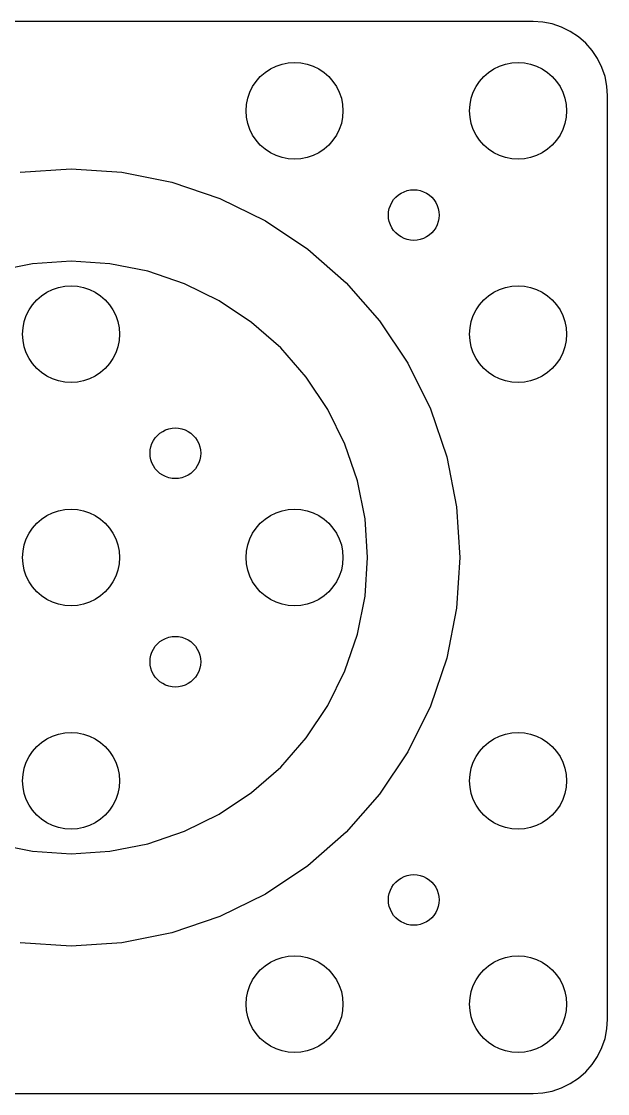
# Model space of a CAD drawing. Header units: metres. Extents: x -36 to 36, y -36 to 36.
# Drawn here: x -3.3 to 36, y -36 to 36 of the extents above; entities that cross this region are included whole.
import ezdxf

# ---------------------------------------------------------------- set-up
doc = ezdxf.new("R2010")
doc.units = ezdxf.units.M

msp = doc.modelspace()

# ---------------------------------------------------------------- linework, layer by layer
for p, q in [((31.005, 36.005), (-31.005, 36.005)), ((31.6576, 35.9622), (31.005, 36.005)), ((32.2991, 35.8346), (31.6576, 35.9622)), ((32.9184, 35.6244), (32.2991, 35.8346)), ((33.505, 35.3351), (32.9184, 35.6244)), ((34.0488, 34.9718), (33.505, 35.3351)), ((34.5405, 34.5405), (34.0488, 34.9718)), ((34.9718, 34.0488), (34.5405, 34.5405)), ((35.3351, 33.505), (34.9718, 34.0488)), ((13.7563, 33.0026), (14.1588, 33.1393)), ((14.1588, 33.1393), (14.5758, 33.2222)), ((14.5758, 33.2222), (15, 33.25)), ((15, 33.25), (15.4242, 33.2222)), ((15.4242, 33.2222), (15.8412, 33.1393)), ((15.8412, 33.1393), (16.2437, 33.0026)), ((28.7563, 33.0026), (29.1588, 33.1393)), ((29.1588, 33.1393), (29.5758, 33.2222)), ((29.5758, 33.2222), (30, 33.25)), ((30, 33.25), (30.4242, 33.2222)), ((30.4242, 33.2222), (30.8412, 33.1393)), ((30.8412, 33.1393), (31.2437, 33.0026)), ((35.6244, 32.9184), (35.3351, 33.505)), ((12.7019, 32.2981), (13.0215, 32.5784)), ((13.0215, 32.5784), (13.375, 32.8146)), ((13.375, 32.8146), (13.7563, 33.0026)), ((16.2437, 33.0026), (16.625, 32.8146)), ((16.625, 32.8146), (16.9785, 32.5784)), ((16.9785, 32.5784), (17.2981, 32.2981)), ((27.7019, 32.2981), (28.0215, 32.5784)), ((28.0215, 32.5784), (28.375, 32.8146)), ((28.375, 32.8146), (28.7563, 33.0026)), ((31.2437, 33.0026), (31.625, 32.8146)), ((31.625, 32.8146), (31.9785, 32.5784)), ((31.9785, 32.5784), (32.2981, 32.2981)), ((35.8346, 32.2991), (35.6244, 32.9184)), ((12.1854, 31.625), (12.4216, 31.9785)), ((12.4216, 31.9785), (12.7019, 32.2981)), ((17.2981, 32.2981), (17.5784, 31.9785)), ((17.5784, 31.9785), (17.8146, 31.625)), ((27.1854, 31.625), (27.4216, 31.9785)), ((27.4216, 31.9785), (27.7019, 32.2981)), ((32.2981, 32.2981), (32.5784, 31.9785)), ((32.5784, 31.9785), (32.8146, 31.625)), ((35.9622, 31.6576), (35.8346, 32.2991)), ((11.8607, 30.8412), (11.9974, 31.2437)), ((11.9974, 31.2437), (12.1854, 31.625)), ((17.8146, 31.625), (18.0026, 31.2437)), ((18.0026, 31.2437), (18.1393, 30.8412)), ((26.8607, 30.8412), (26.9974, 31.2437)), ((26.9974, 31.2437), (27.1854, 31.625)), ((32.8146, 31.625), (33.0026, 31.2437)), ((33.0026, 31.2437), (33.1393, 30.8412)), ((36.005, 31.005), (35.9622, 31.6576)), ((36.005, -31.005), (36.005, 31.005)), ((11.75, 30), (11.7778, 30.4242)), ((11.7778, 30.4242), (11.8607, 30.8412)), ((18.1393, 30.8412), (18.2222, 30.4242)), ((18.2222, 30.4242), (18.25, 30)), ((26.75, 30), (26.7778, 30.4242)), ((26.7778, 30.4242), (26.8607, 30.8412)), ((33.1393, 30.8412), (33.2222, 30.4242)), ((33.2222, 30.4242), (33.25, 30)), ((11.7778, 29.5758), (11.75, 30)), ((11.8607, 29.1588), (11.7778, 29.5758)), ((18.2222, 29.5758), (18.1393, 29.1588)), ((18.25, 30), (18.2222, 29.5758)), ((26.7778, 29.5758), (26.75, 30)), ((26.8607, 29.1588), (26.7778, 29.5758)), ((33.2222, 29.5758), (33.1393, 29.1588)), ((33.25, 30), (33.2222, 29.5758)), ((11.9974, 28.7563), (11.8607, 29.1588)), ((18.1393, 29.1588), (18.0026, 28.7563)), ((26.9974, 28.7563), (26.8607, 29.1588)), ((33.1393, 29.1588), (33.0026, 28.7563)), ((12.1854, 28.375), (11.9974, 28.7563)), ((12.4216, 28.0215), (12.1854, 28.375)), ((17.8146, 28.375), (17.5784, 28.0215)), ((18.0026, 28.7563), (17.8146, 28.375)), ((27.1854, 28.375), (26.9974, 28.7563)), ((27.4216, 28.0215), (27.1854, 28.375)), ((32.8146, 28.375), (32.5784, 28.0215)), ((33.0026, 28.7563), (32.8146, 28.375)), ((12.7019, 27.7019), (12.4216, 28.0215)), ((13.0215, 27.4216), (12.7019, 27.7019)), ((13.375, 27.1854), (13.0215, 27.4216)), ((16.9785, 27.4216), (16.625, 27.1854)), ((17.2981, 27.7019), (16.9785, 27.4216)), ((17.5784, 28.0215), (17.2981, 27.7019)), ((27.7019, 27.7019), (27.4216, 28.0215)), ((28.0215, 27.4216), (27.7019, 27.7019)), ((28.375, 27.1854), (28.0215, 27.4216)), ((31.9785, 27.4216), (31.625, 27.1854)), ((32.2981, 27.7019), (31.9785, 27.4216)), ((32.5784, 28.0215), (32.2981, 27.7019)), ((13.7563, 26.9974), (13.375, 27.1854)), ((14.1588, 26.8607), (13.7563, 26.9974)), ((14.5758, 26.7778), (14.1588, 26.8607)), ((15, 26.75), (14.5758, 26.7778)), ((15.4242, 26.7778), (15, 26.75)), ((15.8412, 26.8607), (15.4242, 26.7778)), ((16.2437, 26.9974), (15.8412, 26.8607)), ((16.625, 27.1854), (16.2437, 26.9974)), ((28.7563, 26.9974), (28.375, 27.1854)), ((29.1588, 26.8607), (28.7563, 26.9974)), ((29.5758, 26.7778), (29.1588, 26.8607)), ((30, 26.75), (29.5758, 26.7778)), ((30.4242, 26.7778), (30, 26.75)), ((30.8412, 26.8607), (30.4242, 26.7778)), ((31.2437, 26.9974), (30.8412, 26.8607)), ((31.625, 27.1854), (31.2437, 26.9974)), ((-3.40672, 25.8767), (0, 26.1)), ((0, 26.1), (3.40672, 25.8767)), ((3.40672, 25.8767), (6.75517, 25.2107)), ((6.75517, 25.2107), (9.98804, 24.1133)), ((22.15, 24.4722), (22.3494, 24.5706)), ((22.3494, 24.5706), (22.56, 24.6421)), ((22.56, 24.6421), (22.7781, 24.6855)), ((22.7781, 24.6855), (23, 24.7)), ((23, 24.7), (23.2219, 24.6855)), ((23.2219, 24.6855), (23.44, 24.6421)), ((23.44, 24.6421), (23.6506, 24.5706)), ((23.6506, 24.5706), (23.85, 24.4722)), ((9.98804, 24.1133), (13.05, 22.6033)), ((21.4294, 23.6506), (21.5278, 23.85)), ((21.5278, 23.85), (21.6513, 24.0349)), ((21.6513, 24.0349), (21.7979, 24.2021)), ((21.7979, 24.2021), (21.9651, 24.3487)), ((21.9651, 24.3487), (22.15, 24.4722)), ((23.85, 24.4722), (24.0349, 24.3487)), ((24.0349, 24.3487), (24.2021, 24.2021)), ((24.2021, 24.2021), (24.3487, 24.0349)), ((24.3487, 24.0349), (24.4722, 23.85)), ((24.4722, 23.85), (24.5706, 23.6506)), ((21.3, 23), (21.3145, 23.2219)), ((21.3145, 23.2219), (21.3579, 23.44)), ((21.3579, 23.44), (21.4294, 23.6506)), ((24.5706, 23.6506), (24.6421, 23.44)), ((24.6421, 23.44), (24.6855, 23.2219)), ((24.6855, 23.2219), (24.7, 23)), ((13.05, 22.6033), (15.8887, 20.7065)), ((21.3145, 22.7781), (21.3, 23)), ((21.3579, 22.56), (21.3145, 22.7781)), ((21.4294, 22.3494), (21.3579, 22.56)), ((21.5278, 22.15), (21.4294, 22.3494)), ((24.5706, 22.3494), (24.4722, 22.15)), ((24.6421, 22.56), (24.5706, 22.3494)), ((24.6855, 22.7781), (24.6421, 22.56)), ((24.7, 23), (24.6855, 22.7781)), ((21.6513, 21.9651), (21.5278, 22.15)), ((21.7979, 21.7979), (21.6513, 21.9651)), ((21.9651, 21.6513), (21.7979, 21.7979)), ((22.15, 21.5278), (21.9651, 21.6513)), ((24.0349, 21.6513), (23.85, 21.5278)), ((24.2021, 21.7979), (24.0349, 21.6513)), ((24.3487, 21.9651), (24.2021, 21.7979)), ((24.4722, 22.15), (24.3487, 21.9651)), ((22.3494, 21.4294), (22.15, 21.5278)), ((22.56, 21.3579), (22.3494, 21.4294)), ((22.7781, 21.3145), (22.56, 21.3579)), ((23, 21.3), (22.7781, 21.3145)), ((23.2219, 21.3145), (23, 21.3)), ((23.44, 21.3579), (23.2219, 21.3145)), ((23.6506, 21.4294), (23.44, 21.3579)), ((23.85, 21.5278), (23.6506, 21.4294)), ((15.8887, 20.7065), (18.4555, 18.4555)), ((-2.59746, 19.7298), (-5.1505, 19.2219)), ((0, 19.9), (-2.59746, 19.7298)), ((2.59746, 19.7298), (0, 19.9)), ((5.1505, 19.2219), (2.59746, 19.7298)), ((7.61539, 18.3852), (5.1505, 19.2219)), ((-1.625, 17.8146), (-1.24371, 18.0026)), ((-1.24371, 18.0026), (-0.84116, 18.1393)), ((-0.84116, 18.1393), (-0.42421, 18.2222)), ((-0.42421, 18.2222), (0, 18.25)), ((0, 18.25), (0.42421, 18.2222)), ((0.42421, 18.2222), (0.84116, 18.1393)), ((0.84116, 18.1393), (1.24371, 18.0026)), ((1.24371, 18.0026), (1.625, 17.8146)), ((9.95, 17.2339), (7.61539, 18.3852)), ((18.4555, 18.4555), (20.7065, 15.8887)), ((28.375, 17.8146), (28.7563, 18.0026)), ((28.7563, 18.0026), (29.1588, 18.1393)), ((29.1588, 18.1393), (29.5758, 18.2222)), ((29.5758, 18.2222), (30, 18.25)), ((30, 18.25), (30.4242, 18.2222)), ((30.4242, 18.2222), (30.8412, 18.1393)), ((30.8412, 18.1393), (31.2437, 18.0026)), ((31.2437, 18.0026), (31.625, 17.8146)), ((-2.57838, 16.9785), (-2.2981, 17.2981)), ((-2.2981, 17.2981), (-1.97847, 17.5784)), ((-1.97847, 17.5784), (-1.625, 17.8146)), ((1.625, 17.8146), (1.97847, 17.5784)), ((1.97847, 17.5784), (2.2981, 17.2981)), ((2.2981, 17.2981), (2.57838, 16.9785)), ((27.4216, 16.9785), (27.7019, 17.2981)), ((27.7019, 17.2981), (28.0215, 17.5784)), ((28.0215, 17.5784), (28.375, 17.8146)), ((31.625, 17.8146), (31.9785, 17.5784)), ((31.9785, 17.5784), (32.2981, 17.2981)), ((32.2981, 17.2981), (32.5784, 16.9785)), ((-3.00259, 16.2437), (-2.81458, 16.625)), ((-2.81458, 16.625), (-2.57838, 16.9785)), ((2.57838, 16.9785), (2.81458, 16.625)), ((2.81458, 16.625), (3.00259, 16.2437)), ((12.1143, 15.7877), (9.95, 17.2339)), ((26.9974, 16.2437), (27.1854, 16.625)), ((27.1854, 16.625), (27.4216, 16.9785)), ((32.5784, 16.9785), (32.8146, 16.625)), ((32.8146, 16.625), (33.0026, 16.2437)), ((-3.13925, 15.8412), (-3.00259, 16.2437)), ((3.00259, 16.2437), (3.13925, 15.8412)), ((20.7065, 15.8887), (22.6033, 13.05)), ((26.8607, 15.8412), (26.9974, 16.2437)), ((33.0026, 16.2437), (33.1393, 15.8412)), ((-3.25, 15), (-3.22218, 15.4242)), ((-3.22218, 15.4242), (-3.13925, 15.8412)), ((3.13925, 15.8412), (3.22218, 15.4242)), ((3.22218, 15.4242), (3.25, 15)), ((14.0714, 14.0714), (12.1143, 15.7877)), ((26.75, 15), (26.7778, 15.4242)), ((26.7778, 15.4242), (26.8607, 15.8412)), ((33.1393, 15.8412), (33.2222, 15.4242)), ((33.2222, 15.4242), (33.25, 15)), ((-3.22218, 14.5758), (-3.25, 15)), ((-3.13925, 14.1588), (-3.22218, 14.5758)), ((3.22218, 14.5758), (3.13925, 14.1588)), ((3.25, 15), (3.22218, 14.5758)), ((26.7778, 14.5758), (26.75, 15)), ((26.8607, 14.1588), (26.7778, 14.5758)), ((33.2222, 14.5758), (33.1393, 14.1588)), ((33.25, 15), (33.2222, 14.5758)), ((-3.00259, 13.7563), (-3.13925, 14.1588)), ((-2.81458, 13.375), (-3.00259, 13.7563)), ((3.00259, 13.7563), (2.81458, 13.375)), ((3.13925, 14.1588), (3.00259, 13.7563)), ((15.7877, 12.1143), (14.0714, 14.0714)), ((26.9974, 13.7563), (26.8607, 14.1588)), ((27.1854, 13.375), (26.9974, 13.7563)), ((33.0026, 13.7563), (32.8146, 13.375)), ((33.1393, 14.1588), (33.0026, 13.7563)), ((-2.57838, 13.0215), (-2.81458, 13.375)), ((-2.2981, 12.7019), (-2.57838, 13.0215)), ((2.57838, 13.0215), (2.2981, 12.7019)), ((2.81458, 13.375), (2.57838, 13.0215)), ((22.6033, 13.05), (24.1133, 9.98804)), ((27.4216, 13.0215), (27.1854, 13.375)), ((27.7019, 12.7019), (27.4216, 13.0215)), ((32.5784, 13.0215), (32.2981, 12.7019)), ((32.8146, 13.375), (32.5784, 13.0215)), ((-1.97847, 12.4216), (-2.2981, 12.7019)), ((-1.625, 12.1854), (-1.97847, 12.4216)), ((1.97847, 12.4216), (1.625, 12.1854)), ((2.2981, 12.7019), (1.97847, 12.4216)), ((28.0215, 12.4216), (27.7019, 12.7019)), ((28.375, 12.1854), (28.0215, 12.4216)), ((31.9785, 12.4216), (31.625, 12.1854)), ((32.2981, 12.7019), (31.9785, 12.4216)), ((-1.24371, 11.9974), (-1.625, 12.1854)), ((-0.84116, 11.8607), (-1.24371, 11.9974)), ((-0.42421, 11.7778), (-0.84116, 11.8607)), ((0, 11.75), (-0.42421, 11.7778)), ((0.42421, 11.7778), (0, 11.75)), ((0.84116, 11.8607), (0.42421, 11.7778)), ((1.24371, 11.9974), (0.84116, 11.8607)), ((1.625, 12.1854), (1.24371, 11.9974)), ((17.2339, 9.95), (15.7877, 12.1143)), ((28.7563, 11.9974), (28.375, 12.1854)), ((29.1588, 11.8607), (28.7563, 11.9974)), ((29.5758, 11.7778), (29.1588, 11.8607)), ((30, 11.75), (29.5758, 11.7778)), ((30.4242, 11.7778), (30, 11.75)), ((30.8412, 11.8607), (30.4242, 11.7778)), ((31.2437, 11.9974), (30.8412, 11.8607)), ((31.625, 12.1854), (31.2437, 11.9974)), ((18.3852, 7.61539), (17.2339, 9.95)), ((24.1133, 9.98804), (25.2107, 6.75517)), ((6.34943, 8.57059), (6.56, 8.64206)), ((6.56, 8.64206), (6.77809, 8.68546)), ((6.77809, 8.68546), (7, 8.7)), ((7, 8.7), (7.22189, 8.68546)), ((7.22189, 8.68546), (7.43999, 8.64206)), ((7.43999, 8.64206), (7.65056, 8.57059)), ((5.52776, 7.84999), (5.65129, 8.03488)), ((5.65129, 8.03488), (5.79791, 8.20207)), ((5.79791, 8.20207), (5.9651, 8.34869)), ((5.9651, 8.34869), (6.14999, 8.47223)), ((6.14999, 8.47223), (6.34943, 8.57059)), ((7.65056, 8.57059), (7.84999, 8.47223)), ((7.84999, 8.47223), (8.03488, 8.34869)), ((8.03488, 8.34869), (8.20207, 8.20207)), ((8.20207, 8.20207), (8.34869, 8.03488)), ((8.34869, 8.03488), (8.47223, 7.84999)), ((5.29999, 7), (5.31453, 7.22189)), ((5.31453, 7.22189), (5.35793, 7.43999)), ((5.35793, 7.43999), (5.4294, 7.65056)), ((5.4294, 7.65056), (5.52776, 7.84999)), ((8.47223, 7.84999), (8.57059, 7.65056)), ((8.57059, 7.65056), (8.64206, 7.43999)), ((8.64206, 7.43999), (8.68546, 7.22189)), ((8.68546, 7.22189), (8.7, 7)), ((19.2219, 5.1505), (18.3852, 7.61539)), ((5.31453, 6.77809), (5.29999, 7)), ((5.35793, 6.56), (5.31453, 6.77809)), ((5.4294, 6.34943), (5.35793, 6.56)), ((8.64206, 6.56), (8.57059, 6.34943)), ((8.68546, 6.77809), (8.64206, 6.56)), ((8.7, 7), (8.68546, 6.77809)), ((25.2107, 6.75517), (25.8767, 3.40672)), ((5.52776, 6.14999), (5.4294, 6.34943)), ((5.65129, 5.9651), (5.52776, 6.14999)), ((5.79791, 5.79791), (5.65129, 5.9651)), ((5.9651, 5.65129), (5.79791, 5.79791)), ((8.20207, 5.79791), (8.03488, 5.65129)), ((8.34869, 5.9651), (8.20207, 5.79791)), ((8.47223, 6.14999), (8.34869, 5.9651)), ((8.57059, 6.34943), (8.47223, 6.14999)), ((6.14999, 5.52776), (5.9651, 5.65129)), ((6.34943, 5.4294), (6.14999, 5.52776)), ((6.56, 5.35793), (6.34943, 5.4294)), ((6.77809, 5.31453), (6.56, 5.35793)), ((7, 5.29999), (6.77809, 5.31453)), ((7.22189, 5.31453), (7, 5.29999)), ((7.43999, 5.35793), (7.22189, 5.31453)), ((7.65056, 5.4294), (7.43999, 5.35793)), ((7.84999, 5.52776), (7.65056, 5.4294)), ((8.03488, 5.65129), (7.84999, 5.52776)), ((19.7298, 2.59746), (19.2219, 5.1505)), ((-1.625, 2.81458), (-1.24371, 3.00259)), ((-1.24371, 3.00259), (-0.84116, 3.13925)), ((-0.84116, 3.13925), (-0.42421, 3.22218)), ((-0.42421, 3.22218), (0, 3.25)), ((0, 3.25), (0.42421, 3.22218)), ((0.42421, 3.22218), (0.84116, 3.13925)), ((0.84116, 3.13925), (1.24371, 3.00259)), ((1.24371, 3.00259), (1.625, 2.81458)), ((13.375, 2.81458), (13.7563, 3.00259)), ((13.7563, 3.00259), (14.1588, 3.13925)), ((14.1588, 3.13925), (14.5758, 3.22218)), ((14.5758, 3.22218), (15, 3.25)), ((15, 3.25), (15.4242, 3.22218)), ((15.4242, 3.22218), (15.8412, 3.13925)), ((15.8412, 3.13925), (16.2437, 3.00259)), ((16.2437, 3.00259), (16.625, 2.81458)), ((25.8767, 3.40672), (26.1, 0)), ((-2.57838, 1.97847), (-2.2981, 2.2981)), ((-2.2981, 2.2981), (-1.97847, 2.57838)), ((-1.97847, 2.57838), (-1.625, 2.81458)), ((1.625, 2.81458), (1.97847, 2.57838)), ((1.97847, 2.57838), (2.2981, 2.2981)), ((2.2981, 2.2981), (2.57838, 1.97847)), ((12.4216, 1.97847), (12.7019, 2.2981)), ((12.7019, 2.2981), (13.0215, 2.57838)), ((13.0215, 2.57838), (13.375, 2.81458)), ((16.625, 2.81458), (16.9785, 2.57838)), ((16.9785, 2.57838), (17.2981, 2.2981)), ((17.2981, 2.2981), (17.5784, 1.97847)), ((19.9, 0), (19.7298, 2.59746)), ((-3.00259, 1.24371), (-2.81458, 1.625)), ((-2.81458, 1.625), (-2.57838, 1.97847)), ((2.57838, 1.97847), (2.81458, 1.625)), ((2.81458, 1.625), (3.00259, 1.24371)), ((11.9974, 1.24371), (12.1854, 1.625)), ((12.1854, 1.625), (12.4216, 1.97847)), ((17.5784, 1.97847), (17.8146, 1.625)), ((17.8146, 1.625), (18.0026, 1.24371)), ((-3.22218, 0.42421), (-3.13925, 0.84116)), ((-3.13925, 0.84116), (-3.00259, 1.24371)), ((3.00259, 1.24371), (3.13925, 0.84116)), ((3.13925, 0.84116), (3.22218, 0.42421)), ((11.7778, 0.42421), (11.8607, 0.84116)), ((11.8607, 0.84116), (11.9974, 1.24371)), ((18.0026, 1.24371), (18.1393, 0.84116)), ((18.1393, 0.84116), (18.2222, 0.42421)), ((-3.25, 0), (-3.22218, 0.42421)), ((-3.22218, -0.42421), (-3.25, 0)), ((3.22218, 0.42421), (3.25, 0)), ((3.25, 0), (3.22218, -0.42421)), ((11.75, 0), (11.7778, 0.42421)), ((11.7778, -0.42421), (11.75, 0)), ((18.2222, 0.42421), (18.25, 0)), ((18.25, 0), (18.2222, -0.42421)), ((19.7298, -2.59746), (19.9, 0)), ((26.1, 0), (25.8767, -3.40672)), ((-3.13925, -0.84116), (-3.22218, -0.42421)), ((3.22218, -0.42421), (3.13925, -0.84116)), ((11.8607, -0.84116), (11.7778, -0.42421)), ((18.2222, -0.42421), (18.1393, -0.84116)), ((-3.00259, -1.24371), (-3.13925, -0.84116)), ((-2.81458, -1.625), (-3.00259, -1.24371)), ((3.00259, -1.24371), (2.81458, -1.625)), ((3.13925, -0.84116), (3.00259, -1.24371)), ((11.9974, -1.24371), (11.8607, -0.84116)), ((12.1854, -1.625), (11.9974, -1.24371)), ((18.0026, -1.24371), (17.8146, -1.625)), ((18.1393, -0.84116), (18.0026, -1.24371)), ((-2.57838, -1.97847), (-2.81458, -1.625)), ((-2.2981, -2.2981), (-2.57838, -1.97847)), ((2.57838, -1.97847), (2.2981, -2.2981)), ((2.81458, -1.625), (2.57838, -1.97847)), ((12.4216, -1.97847), (12.1854, -1.625)), ((12.7019, -2.2981), (12.4216, -1.97847)), ((17.5784, -1.97847), (17.2981, -2.2981)), ((17.8146, -1.625), (17.5784, -1.97847)), ((-1.97847, -2.57838), (-2.2981, -2.2981)), ((-1.625, -2.81458), (-1.97847, -2.57838)), ((-1.24371, -3.00259), (-1.625, -2.81458)), ((1.625, -2.81458), (1.24371, -3.00259)), ((1.97847, -2.57838), (1.625, -2.81458)), ((2.2981, -2.2981), (1.97847, -2.57838)), ((13.0215, -2.57838), (12.7019, -2.2981)), ((13.375, -2.81458), (13.0215, -2.57838)), ((13.7563, -3.00259), (13.375, -2.81458)), ((16.625, -2.81458), (16.2437, -3.00259)), ((16.9785, -2.57838), (16.625, -2.81458)), ((17.2981, -2.2981), (16.9785, -2.57838)), ((19.2219, -5.1505), (19.7298, -2.59746)), ((-0.84116, -3.13925), (-1.24371, -3.00259)), ((-0.42421, -3.22218), (-0.84116, -3.13925)), ((0, -3.25), (-0.42421, -3.22218)), ((0.42421, -3.22218), (0, -3.25)), ((0.84116, -3.13925), (0.42421, -3.22218)), ((1.24371, -3.00259), (0.84116, -3.13925)), ((14.1588, -3.13925), (13.7563, -3.00259)), ((14.5758, -3.22218), (14.1588, -3.13925)), ((15, -3.25), (14.5758, -3.22218)), ((15.4242, -3.22218), (15, -3.25)), ((15.8412, -3.13925), (15.4242, -3.22218)), ((16.2437, -3.00259), (15.8412, -3.13925)), ((25.8767, -3.40672), (25.2107, -6.75517)), ((5.79791, -5.79791), (5.9651, -5.65129)), ((5.9651, -5.65129), (6.14999, -5.52776)), ((6.14999, -5.52776), (6.34943, -5.4294)), ((6.34943, -5.4294), (6.56, -5.35793)), ((6.56, -5.35793), (6.77809, -5.31453)), ((6.77809, -5.31453), (7, -5.29999)), ((7, -5.29999), (7.22189, -5.31453)), ((7.22189, -5.31453), (7.43999, -5.35793)), ((7.43999, -5.35793), (7.65056, -5.4294)), ((7.65056, -5.4294), (7.84999, -5.52776)), ((7.84999, -5.52776), (8.03488, -5.65129)), ((8.03488, -5.65129), (8.20207, -5.79791)), ((18.3852, -7.61539), (19.2219, -5.1505)), ((5.35793, -6.56), (5.4294, -6.34943)), ((5.4294, -6.34943), (5.52776, -6.14999)), ((5.52776, -6.14999), (5.65129, -5.9651)), ((5.65129, -5.9651), (5.79791, -5.79791)), ((8.20207, -5.79791), (8.34869, -5.9651)), ((8.34869, -5.9651), (8.47223, -6.14999)), ((8.47223, -6.14999), (8.57059, -6.34943)), ((8.57059, -6.34943), (8.64206, -6.56)), ((5.29999, -7), (5.31453, -6.77809)), ((5.31453, -7.22189), (5.29999, -7)), ((5.31453, -6.77809), (5.35793, -6.56)), ((8.64206, -6.56), (8.68546, -6.77809)), ((8.68546, -6.77809), (8.7, -7)), ((8.7, -7), (8.68546, -7.22189)), ((25.2107, -6.75517), (24.1133, -9.98804)), ((5.35793, -7.43999), (5.31453, -7.22189)), ((5.4294, -7.65056), (5.35793, -7.43999)), ((5.52776, -7.84999), (5.4294, -7.65056)), ((5.65129, -8.03488), (5.52776, -7.84999)), ((8.47223, -7.84999), (8.34869, -8.03488)), ((8.57059, -7.65056), (8.47223, -7.84999)), ((8.64206, -7.43999), (8.57059, -7.65056)), ((8.68546, -7.22189), (8.64206, -7.43999)), ((17.2339, -9.95), (18.3852, -7.61539)), ((5.79791, -8.20207), (5.65129, -8.03488)), ((5.9651, -8.34869), (5.79791, -8.20207)), ((6.14999, -8.47223), (5.9651, -8.34869)), ((6.34943, -8.57059), (6.14999, -8.47223)), ((6.56, -8.64206), (6.34943, -8.57059)), ((7.65056, -8.57059), (7.43999, -8.64206)), ((7.84999, -8.47223), (7.65056, -8.57059)), ((8.03488, -8.34869), (7.84999, -8.47223)), ((8.20207, -8.20207), (8.03488, -8.34869)), ((8.34869, -8.03488), (8.20207, -8.20207)), ((6.77809, -8.68546), (6.56, -8.64206)), ((7, -8.7), (6.77809, -8.68546)), ((7.22189, -8.68546), (7, -8.7)), ((7.43999, -8.64206), (7.22189, -8.68546)), ((15.7877, -12.1143), (17.2339, -9.95)), ((24.1133, -9.98804), (22.6033, -13.05)), ((-1.97847, -12.4216), (-1.625, -12.1854)), ((-1.625, -12.1854), (-1.24371, -11.9974)), ((-1.24371, -11.9974), (-0.84116, -11.8607)), ((-0.84116, -11.8607), (-0.42421, -11.7778)), ((-0.42421, -11.7778), (0, -11.75)), ((0, -11.75), (0.42421, -11.7778)), ((0.42421, -11.7778), (0.84116, -11.8607)), ((0.84116, -11.8607), (1.24371, -11.9974)), ((1.24371, -11.9974), (1.625, -12.1854)), ((1.625, -12.1854), (1.97847, -12.4216)), ((14.0714, -14.0714), (15.7877, -12.1143)), ((28.0215, -12.4216), (28.375, -12.1854)), ((28.375, -12.1854), (28.7563, -11.9974)), ((28.7563, -11.9974), (29.1588, -11.8607)), ((29.1588, -11.8607), (29.5758, -11.7778)), ((29.5758, -11.7778), (30, -11.75)), ((30, -11.75), (30.4242, -11.7778)), ((30.4242, -11.7778), (30.8412, -11.8607)), ((30.8412, -11.8607), (31.2437, -11.9974)), ((31.2437, -11.9974), (31.625, -12.1854)), ((31.625, -12.1854), (31.9785, -12.4216)), ((-2.57838, -13.0215), (-2.2981, -12.7019)), ((-2.2981, -12.7019), (-1.97847, -12.4216)), ((1.97847, -12.4216), (2.2981, -12.7019)), ((2.2981, -12.7019), (2.57838, -13.0215)), ((27.4216, -13.0215), (27.7019, -12.7019)), ((27.7019, -12.7019), (28.0215, -12.4216)), ((31.9785, -12.4216), (32.2981, -12.7019)), ((32.2981, -12.7019), (32.5784, -13.0215)), ((-3.00259, -13.7563), (-2.81458, -13.375)), ((-2.81458, -13.375), (-2.57838, -13.0215)), ((2.57838, -13.0215), (2.81458, -13.375)), ((2.81458, -13.375), (3.00259, -13.7563)), ((22.6033, -13.05), (20.7065, -15.8887)), ((26.9974, -13.7563), (27.1854, -13.375)), ((27.1854, -13.375), (27.4216, -13.0215)), ((32.5784, -13.0215), (32.8146, -13.375)), ((32.8146, -13.375), (33.0026, -13.7563)), ((-3.22218, -14.5758), (-3.13925, -14.1588)), ((-3.13925, -14.1588), (-3.00259, -13.7563)), ((3.00259, -13.7563), (3.13925, -14.1588)), ((3.13925, -14.1588), (3.22218, -14.5758)), ((12.1143, -15.7877), (14.0714, -14.0714)), ((26.7778, -14.5758), (26.8607, -14.1588)), ((26.8607, -14.1588), (26.9974, -13.7563)), ((33.0026, -13.7563), (33.1393, -14.1588)), ((33.1393, -14.1588), (33.2222, -14.5758)), ((-3.25, -15), (-3.22218, -14.5758)), ((-3.22218, -15.4242), (-3.25, -15)), ((3.22218, -14.5758), (3.25, -15)), ((3.25, -15), (3.22218, -15.4242)), ((26.75, -15), (26.7778, -14.5758)), ((26.7778, -15.4242), (26.75, -15)), ((33.2222, -14.5758), (33.25, -15)), ((33.25, -15), (33.2222, -15.4242)), ((-3.13925, -15.8412), (-3.22218, -15.4242)), ((-3.00259, -16.2437), (-3.13925, -15.8412)), ((3.13925, -15.8412), (3.00259, -16.2437)), ((3.22218, -15.4242), (3.13925, -15.8412)), ((9.95, -17.2339), (12.1143, -15.7877)), ((26.8607, -15.8412), (26.7778, -15.4242)), ((26.9974, -16.2437), (26.8607, -15.8412)), ((33.1393, -15.8412), (33.0026, -16.2437)), ((33.2222, -15.4242), (33.1393, -15.8412)), ((-2.81458, -16.625), (-3.00259, -16.2437)), ((3.00259, -16.2437), (2.81458, -16.625)), ((20.7065, -15.8887), (18.4555, -18.4555)), ((27.1854, -16.625), (26.9974, -16.2437)), ((33.0026, -16.2437), (32.8146, -16.625)), ((-2.57838, -16.9785), (-2.81458, -16.625)), ((-2.2981, -17.2981), (-2.57838, -16.9785)), ((2.57838, -16.9785), (2.2981, -17.2981)), ((2.81458, -16.625), (2.57838, -16.9785)), ((7.61539, -18.3852), (9.95, -17.2339)), ((27.4216, -16.9785), (27.1854, -16.625)), ((27.7019, -17.2981), (27.4216, -16.9785)), ((32.5784, -16.9785), (32.2981, -17.2981)), ((32.8146, -16.625), (32.5784, -16.9785)), ((-1.97847, -17.5784), (-2.2981, -17.2981)), ((-1.625, -17.8146), (-1.97847, -17.5784)), ((-1.24371, -18.0026), (-1.625, -17.8146)), ((1.625, -17.8146), (1.24371, -18.0026)), ((1.97847, -17.5784), (1.625, -17.8146)), ((2.2981, -17.2981), (1.97847, -17.5784)), ((28.0215, -17.5784), (27.7019, -17.2981)), ((28.375, -17.8146), (28.0215, -17.5784)), ((28.7563, -18.0026), (28.375, -17.8146)), ((31.625, -17.8146), (31.2437, -18.0026)), ((31.9785, -17.5784), (31.625, -17.8146)), ((32.2981, -17.2981), (31.9785, -17.5784)), ((-0.84116, -18.1393), (-1.24371, -18.0026)), ((-0.42421, -18.2222), (-0.84116, -18.1393)), ((0, -18.25), (-0.42421, -18.2222)), ((0.42421, -18.2222), (0, -18.25)), ((0.84116, -18.1393), (0.42421, -18.2222)), ((1.24371, -18.0026), (0.84116, -18.1393)), ((5.1505, -19.2219), (7.61539, -18.3852)), ((18.4555, -18.4555), (15.8887, -20.7065)), ((29.1588, -18.1393), (28.7563, -18.0026)), ((29.5758, -18.2222), (29.1588, -18.1393)), ((30, -18.25), (29.5758, -18.2222)), ((30.4242, -18.2222), (30, -18.25)), ((30.8412, -18.1393), (30.4242, -18.2222)), ((31.2437, -18.0026), (30.8412, -18.1393)), ((-5.1505, -19.2219), (-2.59746, -19.7298)), ((2.59746, -19.7298), (5.1505, -19.2219)), ((-2.59746, -19.7298), (0, -19.9)), ((0, -19.9), (2.59746, -19.7298)), ((15.8887, -20.7065), (13.05, -22.6033)), ((21.9651, -21.6513), (22.15, -21.5278)), ((22.15, -21.5278), (22.3494, -21.4294)), ((22.3494, -21.4294), (22.56, -21.3579)), ((22.56, -21.3579), (22.7781, -21.3145)), ((22.7781, -21.3145), (23, -21.3)), ((23, -21.3), (23.2219, -21.3145)), ((23.2219, -21.3145), (23.44, -21.3579)), ((23.44, -21.3579), (23.6506, -21.4294)), ((23.6506, -21.4294), (23.85, -21.5278)), ((23.85, -21.5278), (24.0349, -21.6513)), ((21.4294, -22.3494), (21.5278, -22.15)), ((21.5278, -22.15), (21.6513, -21.9651)), ((21.6513, -21.9651), (21.7979, -21.7979)), ((21.7979, -21.7979), (21.9651, -21.6513)), ((24.0349, -21.6513), (24.2021, -21.7979)), ((24.2021, -21.7979), (24.3487, -21.9651)), ((24.3487, -21.9651), (24.4722, -22.15)), ((24.4722, -22.15), (24.5706, -22.3494)), ((13.05, -22.6033), (9.98804, -24.1133)), ((21.3, -23), (21.3145, -22.7781)), ((21.3145, -23.2219), (21.3, -23)), ((21.3145, -22.7781), (21.3579, -22.56)), ((21.3579, -22.56), (21.4294, -22.3494)), ((24.5706, -22.3494), (24.6421, -22.56)), ((24.6421, -22.56), (24.6855, -22.7781)), ((24.6855, -22.7781), (24.7, -23)), ((24.7, -23), (24.6855, -23.2219)), ((21.3579, -23.44), (21.3145, -23.2219)), ((21.4294, -23.6506), (21.3579, -23.44)), ((21.5278, -23.85), (21.4294, -23.6506)), ((24.5706, -23.6506), (24.4722, -23.85)), ((24.6421, -23.44), (24.5706, -23.6506)), ((24.6855, -23.2219), (24.6421, -23.44)), ((9.98804, -24.1133), (6.75517, -25.2107)), ((21.6513, -24.0349), (21.5278, -23.85)), ((21.7979, -24.2021), (21.6513, -24.0349)), ((21.9651, -24.3487), (21.7979, -24.2021)), ((22.15, -24.4722), (21.9651, -24.3487)), ((22.3494, -24.5706), (22.15, -24.4722)), ((23.85, -24.4722), (23.6506, -24.5706)), ((24.0349, -24.3487), (23.85, -24.4722)), ((24.2021, -24.2021), (24.0349, -24.3487)), ((24.3487, -24.0349), (24.2021, -24.2021)), ((24.4722, -23.85), (24.3487, -24.0349)), ((22.56, -24.6421), (22.3494, -24.5706)), ((22.7781, -24.6855), (22.56, -24.6421)), ((23, -24.7), (22.7781, -24.6855)), ((23.2219, -24.6855), (23, -24.7)), ((23.44, -24.6421), (23.2219, -24.6855)), ((23.6506, -24.5706), (23.44, -24.6421)), ((0, -26.1), (-3.40672, -25.8767)), ((3.40672, -25.8767), (0, -26.1)), ((6.75517, -25.2107), (3.40672, -25.8767)), ((13.0215, -27.4216), (13.375, -27.1854)), ((13.375, -27.1854), (13.7563, -26.9974)), ((13.7563, -26.9974), (14.1588, -26.8607)), ((14.1588, -26.8607), (14.5758, -26.7778)), ((14.5758, -26.7778), (15, -26.75)), ((15, -26.75), (15.4242, -26.7778)), ((15.4242, -26.7778), (15.8412, -26.8607)), ((15.8412, -26.8607), (16.2437, -26.9974)), ((16.2437, -26.9974), (16.625, -27.1854)), ((16.625, -27.1854), (16.9785, -27.4216)), ((28.0215, -27.4216), (28.375, -27.1854)), ((28.375, -27.1854), (28.7563, -26.9974)), ((28.7563, -26.9974), (29.1588, -26.8607)), ((29.1588, -26.8607), (29.5758, -26.7778)), ((29.5758, -26.7778), (30, -26.75)), ((30, -26.75), (30.4242, -26.7778)), ((30.4242, -26.7778), (30.8412, -26.8607)), ((30.8412, -26.8607), (31.2437, -26.9974)), ((31.2437, -26.9974), (31.625, -27.1854)), ((31.625, -27.1854), (31.9785, -27.4216)), ((12.1854, -28.375), (12.4216, -28.0215)), ((12.4216, -28.0215), (12.7019, -27.7019)), ((12.7019, -27.7019), (13.0215, -27.4216)), ((16.9785, -27.4216), (17.2981, -27.7019)), ((17.2981, -27.7019), (17.5784, -28.0215)), ((17.5784, -28.0215), (17.8146, -28.375)), ((27.1854, -28.375), (27.4216, -28.0215)), ((27.4216, -28.0215), (27.7019, -27.7019)), ((27.7019, -27.7019), (28.0215, -27.4216)), ((31.9785, -27.4216), (32.2981, -27.7019)), ((32.2981, -27.7019), (32.5784, -28.0215)), ((32.5784, -28.0215), (32.8146, -28.375)), ((11.8607, -29.1588), (11.9974, -28.7563)), ((11.9974, -28.7563), (12.1854, -28.375)), ((17.8146, -28.375), (18.0026, -28.7563)), ((18.0026, -28.7563), (18.1393, -29.1588)), ((26.8607, -29.1588), (26.9974, -28.7563)), ((26.9974, -28.7563), (27.1854, -28.375)), ((32.8146, -28.375), (33.0026, -28.7563)), ((33.0026, -28.7563), (33.1393, -29.1588)), ((11.7778, -29.5758), (11.8607, -29.1588)), ((18.1393, -29.1588), (18.2222, -29.5758)), ((26.7778, -29.5758), (26.8607, -29.1588)), ((33.1393, -29.1588), (33.2222, -29.5758)), ((11.75, -30), (11.7778, -29.5758)), ((11.7778, -30.4242), (11.75, -30)), ((18.2222, -29.5758), (18.25, -30)), ((18.25, -30), (18.2222, -30.4242)), ((26.75, -30), (26.7778, -29.5758)), ((26.7778, -30.4242), (26.75, -30)), ((33.2222, -29.5758), (33.25, -30)), ((33.25, -30), (33.2222, -30.4242)), ((11.8607, -30.8412), (11.7778, -30.4242)), ((11.9974, -31.2437), (11.8607, -30.8412)), ((18.1393, -30.8412), (18.0026, -31.2437)), ((18.2222, -30.4242), (18.1393, -30.8412)), ((26.8607, -30.8412), (26.7778, -30.4242)), ((26.9974, -31.2437), (26.8607, -30.8412)), ((33.1393, -30.8412), (33.0026, -31.2437)), ((33.2222, -30.4242), (33.1393, -30.8412)), ((12.1854, -31.625), (11.9974, -31.2437)), ((12.4216, -31.9785), (12.1854, -31.625)), ((17.8146, -31.625), (17.5784, -31.9785)), ((18.0026, -31.2437), (17.8146, -31.625)), ((27.1854, -31.625), (26.9974, -31.2437)), ((27.4216, -31.9785), (27.1854, -31.625)), ((32.8146, -31.625), (32.5784, -31.9785)), ((33.0026, -31.2437), (32.8146, -31.625)), ((35.8346, -32.2991), (35.9622, -31.6576)), ((35.9622, -31.6576), (36.005, -31.005)), ((12.7019, -32.2981), (12.4216, -31.9785)), ((13.0215, -32.5784), (12.7019, -32.2981)), ((17.2981, -32.2981), (16.9785, -32.5784)), ((17.5784, -31.9785), (17.2981, -32.2981)), ((27.7019, -32.2981), (27.4216, -31.9785)), ((28.0215, -32.5784), (27.7019, -32.2981)), ((32.2981, -32.2981), (31.9785, -32.5784)), ((32.5784, -31.9785), (32.2981, -32.2981)), ((35.6244, -32.9184), (35.8346, -32.2991)), ((13.375, -32.8146), (13.0215, -32.5784)), ((13.7563, -33.0026), (13.375, -32.8146)), ((14.1588, -33.1393), (13.7563, -33.0026)), ((16.2437, -33.0026), (15.8412, -33.1393)), ((16.625, -32.8146), (16.2437, -33.0026)), ((16.9785, -32.5784), (16.625, -32.8146)), ((28.375, -32.8146), (28.0215, -32.5784)), ((28.7563, -33.0026), (28.375, -32.8146)), ((29.1588, -33.1393), (28.7563, -33.0026)), ((31.2437, -33.0026), (30.8412, -33.1393)), ((31.625, -32.8146), (31.2437, -33.0026)), ((31.9785, -32.5784), (31.625, -32.8146)), ((35.3351, -33.505), (35.6244, -32.9184)), ((14.5758, -33.2222), (14.1588, -33.1393)), ((15, -33.25), (14.5758, -33.2222)), ((15.4242, -33.2222), (15, -33.25)), ((15.8412, -33.1393), (15.4242, -33.2222)), ((29.5758, -33.2222), (29.1588, -33.1393)), ((30, -33.25), (29.5758, -33.2222)), ((30.4242, -33.2222), (30, -33.25)), ((30.8412, -33.1393), (30.4242, -33.2222)), ((34.9718, -34.0488), (35.3351, -33.505)), ((34.0488, -34.9718), (34.5405, -34.5405)), ((34.5405, -34.5405), (34.9718, -34.0488)), ((33.505, -35.3351), (34.0488, -34.9718)), ((-31.005, -36.005), (31.005, -36.005)), ((31.005, -36.005), (31.6576, -35.9622)), ((31.6576, -35.9622), (32.2991, -35.8346)), ((32.2991, -35.8346), (32.9184, -35.6244)), ((32.9184, -35.6244), (33.505, -35.3351))]:
    msp.add_line(p, q)

doc.saveas('drawing.dxf')
